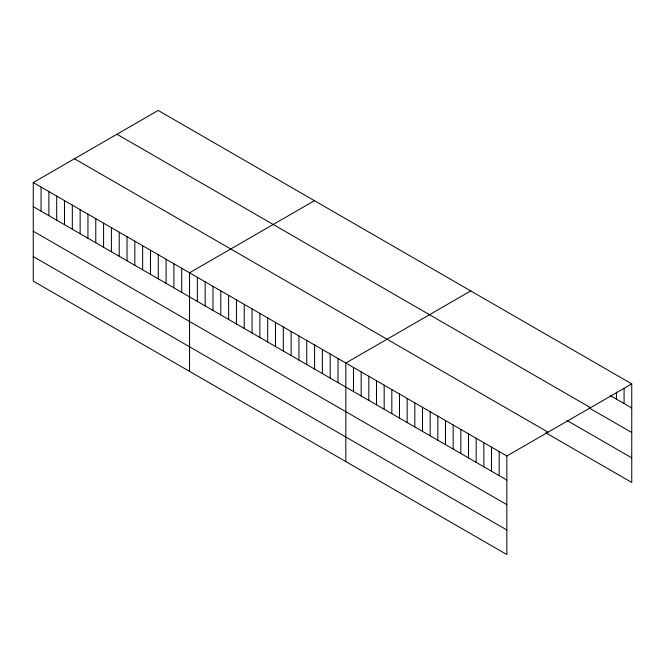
<?xml version="1.0" encoding="UTF-8"?>
<svg xmlns="http://www.w3.org/2000/svg" width="665" height="665" viewBox="0 0 665 665"><rect width="100%" height="100%" fill="white"/><g stroke="black" fill="none" stroke-linecap="round" stroke-linejoin="round"><path stroke-width="1" d="M33.25 182.559L506.846 455.99L506.846 554.552L33.25 281.12L33.25 182.559L158.154 110.448L631.75 383.88L631.75 482.441L545.699 432.757M314.437 200.68L189.533 272.791L189.533 371.353M470.729 290.913L345.825 363.024L345.825 461.585M506.846 455.99L631.75 383.88M610.453 395.667L631.75 407.961M116.932 134.247L590.528 407.678M589.148 407.944L631.75 432.541M567.004 420.48L631.75 457.861M74.472 158.769L548.068 432.192M33.25 206.649L506.846 480.072M33.25 231.221L506.846 504.652M33.25 256.549L506.846 529.972M624.086 388.485L624.086 403.539M616.413 392.084L616.413 399.108M499.174 451.56L499.174 475.65M491.51 447.138L491.51 471.219M483.846 442.707L483.846 466.797M476.173 438.285L476.173 462.366M468.509 433.854L468.509 457.944M460.837 429.432L460.837 453.513M453.173 425.002L453.173 449.083M445.5 420.579L445.5 444.661M437.836 416.149L437.836 440.23M430.172 411.718L430.172 435.808M422.499 407.296L422.499 431.377M414.835 402.865L414.835 426.955M407.163 398.443L407.163 422.524M399.499 394.013L399.499 418.102M391.826 389.59L391.826 413.672M384.162 385.16L384.162 409.241M376.498 380.729L376.498 404.819M368.826 376.307L368.826 400.388M361.162 371.876L361.162 395.966M353.489 367.454L353.489 391.535M338.011 358.51L338.011 382.599M330.197 354.004L330.197 378.086M322.384 349.491L322.384 373.572M314.57 344.977L314.57 369.067M306.748 340.463L306.748 364.553M298.934 335.958L298.934 360.039M291.12 331.444L291.12 355.526M283.307 326.931L283.307 351.02M275.493 322.417L275.493 346.507M267.679 317.912L267.679 341.993M259.865 313.398L259.865 337.479M252.052 308.884L252.052 332.974M244.238 304.379L244.238 328.46M236.424 299.865L236.424 323.946M228.61 295.351L228.61 319.433M220.797 290.838L220.797 314.927M212.983 286.332L212.983 310.414M205.169 281.819L205.169 305.9M197.347 277.305L197.347 301.386M181.72 268.286L181.72 292.367M173.906 263.772L173.906 287.854M166.092 259.259L166.092 283.34M158.278 254.745L158.278 278.834M150.465 250.24L150.465 274.321M142.651 245.726L142.651 269.807M134.837 241.212L134.837 265.293M127.023 236.698L127.023 260.788M119.21 232.193L119.21 256.274M111.396 227.679L111.396 251.761M103.582 223.166L103.582 247.247M95.768 218.652L95.768 242.742M87.946 214.147L87.946 238.228M80.133 209.633L80.133 233.714M72.319 205.119L72.319 229.209M64.505 200.606L64.505 224.695M56.691 196.1L56.691 220.181M48.877 191.587L48.877 215.668M41.064 187.073L41.064 211.162"/></g></svg>
